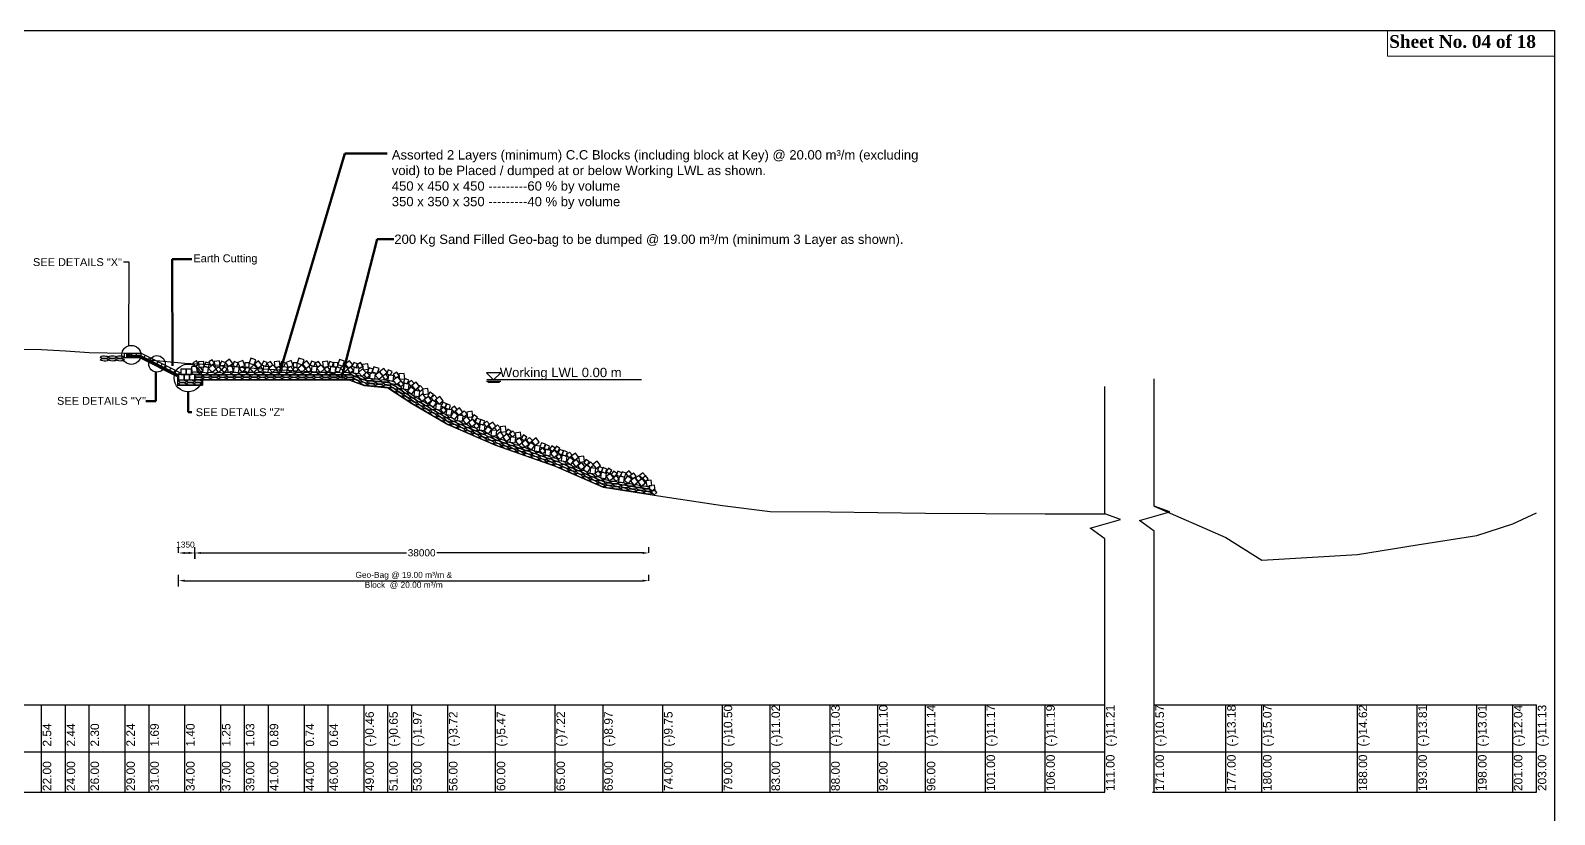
# Model space of a CAD drawing. Header units: inches. Extents: x 89000 to 1304432, y -10828 to 220529.
# Drawn here: x 595297 to 608054, y 72761 to 79321 of the extents above; entities that cross this region are included whole.
import ezdxf

# ---------------------------------------------------------------- set-up
doc = ezdxf.new("R2010")
doc.units = ezdxf.units.IN
doc.header["$LTSCALE"] = 7
doc.header["$MEASUREMENT"] = 0
doc.layers.add('LINE', color=7, linetype='Continuous')
doc.styles.get("Standard").update_dxf_attribs({"font": 'arial.ttf'})
doc.dimstyles.get("Standard").update_dxf_attribs({"dimtxt": 0.18, "dimasz": 0.18, "dimexe": 0.18, "dimexo": 0.0625, "dimgap": 0.09, "dimtad": 0, "dimtih": 1, "dimtoh": 1, "dimdec": 4, "dimzin": 0, "dimdsep": 46, "dimtxsty": 'Standard', "dimcen": 0.09, "dimadec": 0, "dimazin": 0, "dimtfac": 1, "dimtdec": 4, "dimtofl": 0, "dimtmove": 0, "dimatfit": 3, "dimfxl": 1, "dimtolj": 1, "dimtzin": 0, "dimarcsym": 0})

msp = doc.modelspace()

# ---------------------------------------------------------------- linework, layer by layer
at = {"color": 0, "linetype": 'Continuous', "lineweight": -3, "ltscale": 0.5}
for p, q in [((596078.45299, 76620.79284), (596221.49577, 76620.79284)), ((596081.49577, 76620.79284), (596081.49577, 76580.79284)), ((596212.05305, 76580.79284), (596081.49577, 76580.79284)), ((596101.49577, 76620.79284), (596101.49577, 76580.79284)), ((596221.49577, 76600.79284), (596101.49577, 76600.79284)), ((596214.41373, 76590.79284), (596101.49577, 76590.79284)), ((596141.49577, 76620.79284), (596141.49577, 76600.79284)), ((596181.49577, 76620.79284), (596181.49577, 76600.79284)), ((596527.51884, 76423.05995), (596212.05305, 76580.79284)), ((596537.51884, 76429.24029), (596214.41373, 76590.79284)), ((596537.51884, 76440.42063), (596216.77441, 76600.79284)), ((596555.83892, 76453.62126), (596221.49577, 76620.79284)), ((596221.49577, 76620.79284), (596221.49577, 76600.79284)), ((596248.69293, 76584.83358), (596257.6372, 76602.72212)), ((596284.47002, 76566.94504), (596293.41429, 76584.83358)), ((596320.2471, 76549.05649), (596329.19138, 76566.94504)), ((596356.02419, 76531.16795), (596364.96846, 76549.05649)), ((596391.80128, 76513.27941), (596400.74555, 76531.16795)), ((596427.57837, 76495.39086), (596436.52264, 76513.27941)), ((596463.35545, 76477.50232), (596472.29973, 76495.39086)), ((596499.13254, 76459.61377), (596508.07681, 76477.50232)), ((596534.90963, 76441.72523), (596543.8539, 76459.61377)), ((599173.97825, 76396.99284), (599113.97825, 76456.99284)), ((599233.97825, 76456.99284), (599113.97825, 76456.99284)), ((599173.97825, 76396.99284), (599233.97825, 76456.99284)), ((596527.51884, 76352.66637), (596736.75915, 76352.66637)), ((596537.07175, 76396.99284), (597979.89157, 76396.99284)), ((596736.75915, 76396.9366), (596736.75915, 76352.66637)), ((599113.97825, 76386.99284), (599233.97825, 76386.99284)), ((600411.36703, 76396.99284), (599116.90018, 76396.99284)), ((599125.97825, 76376.99284), (599221.97825, 76376.99284))]:
    msp.add_line(p, q, dxfattribs=at)
at = {"color": 0, "lineweight": -3, "ltscale": 0.5}
for p, q in [((596527.51884, 76423.05995), (596527.51884, 76352.66637)), ((596537.51884, 74949.08462), (596537.51884, 74999.08462)), ((596587.51884, 74949.08462), (596622.51884, 74949.08462)), ((596672.51884, 74899.08462), (596672.51884, 74999.08462)), ((596672.51884, 74949.08462), (596672.51884, 74899.08462)), ((596722.51884, 74949.08462), (598446.04095, 74949.08462)), ((600422.51884, 74949.08462), (598698.99673, 74949.08462)), ((600472.51884, 74949.08462), (600472.51884, 74999.08462)), ((596537.51884, 74667.35262), (596537.51884, 74767.35262)), ((600472.51884, 74717.35262), (600472.51884, 74767.35262)), ((596587.51884, 74717.35262), (600422.51884, 74717.35262))]:
    msp.add_line(p, q, dxfattribs=at)
at = {"color": 0, "lineweight": -2}
for p, q in [((592689.81151, 73679.79744), (604289.81151, 73679.79744)), ((595389.81151, 72946.99284), (595389.81151, 73679.79744)), ((595589.81151, 72946.99284), (595589.81151, 73679.79744)), ((595789.81151, 72946.99284), (595789.81151, 73679.79744)), ((596089.81151, 72946.99284), (596089.81151, 73679.79744)), ((596289.81151, 72946.99284), (596289.81151, 73679.79744)), ((596589.81151, 72946.99284), (596589.81151, 73679.79744)), ((596889.81151, 72946.99284), (596889.81151, 73679.79744)), ((597089.81151, 72946.99284), (597089.81151, 73679.79744)), ((597289.81151, 72946.99284), (597289.81151, 73679.79744)), ((597589.81151, 72946.99284), (597589.81151, 73679.79744)), ((597789.81151, 72946.99284), (597789.81151, 73679.79744)), ((598089.81151, 72946.99284), (598089.81151, 73679.79744)), ((598289.81151, 72946.99284), (598289.81151, 73679.79744)), ((598489.81151, 72946.99284), (598489.81151, 73679.79744)), ((598789.81151, 72946.99284), (598789.81151, 73679.79744)), ((599189.81151, 72946.99284), (599189.81151, 73679.79744)), ((599689.81151, 72946.99284), (599689.81151, 73679.79744)), ((600089.81151, 72946.99284), (600089.81151, 73679.79744)), ((600589.81151, 72946.99284), (600589.81151, 73679.79744)), ((601089.81151, 72946.99284), (601089.81151, 73679.79744)), ((601489.81151, 72946.99284), (601489.81151, 73679.79744)), ((601989.81151, 72946.99284), (601989.81151, 73679.79744)), ((602389.81151, 72946.99284), (602389.81151, 73679.79744)), ((602789.81151, 72946.99284), (602789.81151, 73679.79744)), ((603289.81151, 72946.99284), (603289.81151, 73679.79744)), ((603789.81151, 72946.99284), (603789.81151, 73679.79744)), ((604289.81151, 72946.99284), (604289.81151, 73679.79744)), ((604703.94711, 72946.99284), (604703.94711, 73679.79744)), ((604703.94711, 73679.79744), (607903.94711, 73679.79744)), ((605303.94711, 72946.99284), (605303.94711, 73679.79744)), ((605603.94711, 72946.99284), (605603.94711, 73679.79744)), ((606403.94711, 72946.99284), (606403.94711, 73679.79744)), ((606903.94711, 72946.99284), (606903.94711, 73679.79744)), ((607403.94711, 72946.99284), (607403.94711, 73679.79744)), ((607703.94711, 72946.99284), (607703.94711, 73679.79744)), ((607903.94711, 72946.99284), (607903.94711, 73679.79744)), ((591734.98823, 73284.46448), (604289.81151, 73284.46448)), ((604703.94711, 73284.46448), (607903.94711, 73284.46448)), ((591734.98823, 72946.99284), (604289.81151, 72946.99284)), ((604690.11377, 72946.99284), (607903.94711, 72946.99284))]:
    msp.add_line(p, q, dxfattribs=at)
at = {"color": 0, "linetype": 'Continuous', "lineweight": -3, "ltscale": 0.5}
for points in [[(595189.81151, 76654.79284), (595389.81151, 76650.79284), (595589.81151, 76640.79284), (595789.81151, 76626.79284), (596089.81151, 76620.79284), (596289.81151, 76565.79284), (596589.81151, 76536.79284), (596889.81151, 76521.79284), (597089.81151, 76499.79284), (597289.81151, 76485.79284), (597589.81151, 76470.79284), (597789.81151, 76460.79284), (598089.81151, 76350.79284), (598289.81151, 76331.99284), (598489.81151, 76199.99284), (598789.81151, 76024.99284), (599189.81151, 75849.99284), (599689.81151, 75674.99284), (600089.81151, 75499.99284), (600589.81151, 75421.99284), (601089.81151, 75346.99284), (601489.81151, 75294.99284), (601989.81151, 75293.99284), (602389.81151, 75286.99284), (602789.81151, 75282.99284), (603289.81151, 75279.99284), (603789.81151, 75277.99284), (604289.81151, 75275.99284)], [(596675.17553, 76509.3397), (596704.82787, 76527.93375), (596686.23382, 76557.58609), (596656.58148, 76538.99204), (596675.17553, 76509.3397)], [(596706.99086, 76504.41709), (596751.92143, 76506.91579), (596749.42274, 76551.84636), (596704.49217, 76549.34767), (596706.99086, 76504.41709)], [(596751.89967, 76513.81127), (596784.55942, 76501.22792), (596797.14277, 76533.88767), (596764.48302, 76546.47102), (596751.89967, 76513.81127)], [(596807.4822, 76517.47742), (596837.13454, 76536.07148), (596818.54049, 76565.72382), (596788.88815, 76547.12976), (596807.4822, 76517.47742)], [(596879.75459, 76555.44545), (596835.08328, 76550.01643), (596840.51231, 76505.34512), (596885.18362, 76510.77414), (596879.75459, 76555.44545)], [(596883.61849, 76521.05315), (596916.27824, 76508.4698), (596928.86159, 76541.12955), (596896.20184, 76553.7129), (596883.61849, 76521.05315)], [(596953.64851, 76508.20145), (596989.66033, 76535.18569), (596962.67609, 76571.19751), (596926.66427, 76544.21327), (596953.64851, 76508.20145)], [(596990.36519, 76518.44763), (597023.02494, 76505.86428), (597035.60829, 76538.52403), (597002.94854, 76551.10738), (596990.36519, 76518.44763)], [(597033.46684, 76543.83713), (597050.17791, 76502.05507), (597091.95996, 76518.76615), (597075.24889, 76560.5482), (597033.46684, 76543.83713)], [(597169.96075, 76522.33296), (597184.18494, 76565.02572), (597141.49218, 76579.24992), (597127.26798, 76536.55715), (597169.96075, 76522.33296)], [(597171.74894, 76528.2687), (597199.81367, 76493.09242), (597234.98995, 76521.15715), (597206.92522, 76556.33343), (597171.74894, 76528.2687)], [(597234.41753, 76522.03917), (597267.07728, 76509.45582), (597279.66063, 76542.11557), (597247.00088, 76554.69892), (597234.41753, 76522.03917)], [(597295.14026, 76503.83931), (597324.7926, 76522.43336), (597306.19855, 76552.0857), (597276.54621, 76533.49165), (597295.14026, 76503.83931)], [(597382.01206, 76553.99853), (597337.34075, 76548.56951), (597342.76977, 76503.8982), (597387.44108, 76509.32722), (597382.01206, 76553.99853)], [(597386.21131, 76519.05248), (597418.87106, 76506.46913), (597431.45441, 76539.12888), (597398.79466, 76551.71223), (597386.21131, 76519.05248)], [(597436.70131, 76543.79541), (597453.41239, 76502.01336), (597495.19444, 76518.72444), (597478.48336, 76560.50649), (597436.70131, 76543.79541)], [(597573.19522, 76522.29124), (597587.41942, 76564.98401), (597544.72665, 76579.2082), (597530.50246, 76536.51544), (597573.19522, 76522.29124)], [(597574.98341, 76528.22699), (597603.04814, 76493.05071), (597638.22442, 76521.11544), (597610.15969, 76556.29172), (597574.98341, 76528.22699)], [(597637.652, 76521.99746), (597670.31175, 76509.41411), (597682.8951, 76542.07386), (597650.23535, 76554.65721), (597637.652, 76521.99746)], [(597698.37474, 76503.7976), (597728.02708, 76522.39165), (597709.43302, 76552.04399), (597679.78069, 76533.44994), (597698.37474, 76503.7976)], [(597785.24653, 76553.95682), (597740.57522, 76548.52779), (597746.00425, 76503.85649), (597790.67556, 76509.28551), (597785.24653, 76553.95682)], [(597789.44578, 76519.01077), (597822.10553, 76506.42742), (597834.68888, 76539.08717), (597802.02913, 76551.67052), (597789.44578, 76519.01077)], [(597868.9233, 76506.37765), (597869.1612, 76541.37684), (597834.16201, 76541.61473), (597833.92411, 76506.61554), (597868.9233, 76506.37765)], [(597911.89829, 76512.00875), (597926.12248, 76554.70152), (597883.42972, 76568.92571), (597869.20552, 76526.23294), (597911.89829, 76512.00875)], [(597931.56463, 76529.80169), (597959.62937, 76494.62541), (597994.80565, 76522.69014), (597966.74091, 76557.86642), (597931.56463, 76529.80169)], [(597989.93433, 76511.08925), (598022.59408, 76498.5059), (598035.17743, 76531.16565), (598002.51768, 76543.749), (597989.93433, 76511.08925)], [(598049.87871, 76493.82274), (598079.53105, 76512.4168), (598060.937, 76542.06914), (598031.28466, 76523.47508), (598049.87871, 76493.82274)], [(596647.12417, 76462.71017), (596692.05475, 76465.20886), (596689.55606, 76510.13943), (596644.62548, 76507.64074), (596647.12417, 76462.71017)], [(596709.65637, 76456.91164), (596739.30871, 76475.50569), (596720.71466, 76505.15803), (596691.06232, 76486.56398), (596709.65637, 76456.91164)], [(596788.5313, 76500.6335), (596743.91265, 76506.47949), (596738.06666, 76461.86083), (596782.68531, 76456.01484), (596788.5313, 76500.6335)], [(596851.28184, 76491.02158), (596820.9331, 76524.24738), (596787.7073, 76493.89864), (596818.05604, 76460.67284), (596851.28184, 76491.02158)], [(596896.72907, 76482.05295), (596874.79185, 76509.32488), (596847.51992, 76487.38765), (596869.45714, 76460.11572), (596896.72907, 76482.05295)], [(596923.48075, 76459.6032), (596944.84505, 76487.32624), (596917.12201, 76508.69053), (596895.75772, 76480.9675), (596923.48075, 76459.6032)], [(596940.01347, 76504.4039), (596952.05198, 76461.04407), (596995.41181, 76473.08258), (596983.3733, 76516.44241), (596940.01347, 76504.4039)], [(597045.6671, 76503.05676), (597001.04844, 76508.90275), (596995.20245, 76464.28409), (597039.82111, 76458.4381), (597045.6671, 76503.05676)], [(597093.1721, 76483.19705), (597071.23487, 76510.46898), (597043.96294, 76488.53176), (597065.90017, 76461.25983), (597093.1721, 76483.19705)], [(597089.01933, 76471.96896), (597121.67908, 76459.38561), (597134.26243, 76492.04536), (597101.60268, 76504.62871), (597089.01933, 76471.96896)], [(597127.17736, 76504.44837), (597127.41525, 76539.44757), (597092.41606, 76539.68546), (597092.17816, 76504.68627), (597127.17736, 76504.44837)], [(597166.90643, 76523.16577), (597132.9009, 76493.69334), (597162.37333, 76459.68781), (597196.37886, 76489.16024), (597166.90643, 76523.16577)], [(597214.69398, 76460.94515), (597244.34632, 76479.5392), (597225.75226, 76509.19154), (597196.09993, 76490.59749), (597214.69398, 76460.94515)], [(597293.43491, 76505.54706), (597248.81626, 76511.39305), (597242.97027, 76466.77439), (597287.58892, 76460.9284), (597293.43491, 76505.54706)], [(597355.44027, 76489.95212), (597325.09154, 76523.17792), (597291.86573, 76492.82918), (597322.21447, 76459.60338), (597355.44027, 76489.95212)], [(597400.8875, 76480.98349), (597378.95028, 76508.25542), (597351.67835, 76486.31819), (597373.61557, 76459.04626), (597400.8875, 76480.98349)], [(597449.02132, 76502.30591), (597404.40266, 76508.1519), (597398.55667, 76463.53324), (597443.17533, 76457.68725), (597449.02132, 76502.30591)], [(597496.40657, 76483.15534), (597474.46935, 76510.42727), (597447.19742, 76488.49004), (597469.13464, 76461.21811), (597496.40657, 76483.15534)], [(597492.25381, 76471.92724), (597524.91356, 76459.34389), (597537.49691, 76492.00364), (597504.83716, 76504.58699), (597492.25381, 76471.92724)], [(597530.41183, 76504.40666), (597530.64973, 76539.40585), (597495.65053, 76539.64375), (597495.41264, 76504.64456), (597530.41183, 76504.40666)], [(597570.1409, 76523.12405), (597536.13538, 76493.65162), (597565.60781, 76459.64609), (597599.61333, 76489.11852), (597570.1409, 76523.12405)], [(597617.92845, 76460.90343), (597647.58079, 76479.49749), (597628.98674, 76509.14983), (597599.3344, 76490.55577), (597617.92845, 76460.90343)], [(597696.66939, 76505.50535), (597652.05073, 76511.35134), (597646.20474, 76466.73268), (597690.8234, 76460.88669), (597696.66939, 76505.50535)], [(597758.67475, 76489.9104), (597728.32601, 76523.13621), (597695.1002, 76492.78747), (597725.44894, 76459.56166), (597758.67475, 76489.9104)], [(597804.12198, 76480.94177), (597782.18475, 76508.2137), (597754.91282, 76486.27648), (597776.85005, 76459.00455), (597804.12198, 76480.94177)], [(597852.25579, 76502.26419), (597807.63714, 76508.11018), (597801.79115, 76463.49153), (597846.4098, 76457.64554), (597852.25579, 76502.26419)], [(597848.83503, 76473.50195), (597881.49478, 76460.9186), (597894.07813, 76493.57835), (597861.41838, 76506.1617), (597848.83503, 76473.50195)], [(597926.72213, 76524.69875), (597892.7166, 76495.22632), (597922.18903, 76461.2208), (597956.19456, 76490.69323), (597926.72213, 76524.69875)], [(597970.2467, 76456.35661), (597999.89904, 76474.95066), (597981.30499, 76504.603), (597951.65265, 76486.00895), (597970.2467, 76456.35661)], [(598048.17336, 76495.53049), (598003.5547, 76501.37648), (597997.70871, 76456.75783), (598042.32737, 76450.91184), (598048.17336, 76495.53049)], [(598106.76594, 76455.64237), (598076.4172, 76488.86818), (598043.1914, 76458.51944), (598073.54014, 76425.29363), (598106.76594, 76455.64237)], [(598122.23722, 76531.78063), (598077.56592, 76526.3516), (598082.99494, 76481.68029), (598127.66625, 76487.10932), (598122.23722, 76531.78063)], [(598138.09506, 76434.36291), (598116.15783, 76461.63484), (598088.8859, 76439.69761), (598110.82313, 76412.42568), (598138.09506, 76434.36291)], [(598119.44327, 76466.14352), (598152.10303, 76453.56017), (598164.68638, 76486.21992), (598132.02662, 76498.80327), (598119.44327, 76466.14352)], [(598185.18708, 76449.61594), (598140.56842, 76455.46193), (598134.72243, 76410.84328), (598179.34109, 76404.99729), (598185.18708, 76449.61594)], [(598200.31979, 76450.89778), (598214.54398, 76493.59055), (598171.85122, 76507.81474), (598157.62702, 76465.12197), (598200.31979, 76450.89778)], [(598217.62238, 76465.84034), (598183.61685, 76436.36791), (598213.08928, 76402.36238), (598247.09481, 76431.83481), (598217.62238, 76465.84034)], [(598219.50715, 76465.36924), (598247.57188, 76430.19296), (598282.74816, 76458.2577), (598254.68343, 76493.43398), (598219.50715, 76465.36924)], [(598262.45219, 76398.04569), (598292.10453, 76416.63974), (598273.51047, 76446.29208), (598243.85814, 76427.69803), (598262.45219, 76398.04569)], [(598278.87073, 76448.52872), (598311.53048, 76435.94537), (598324.11383, 76468.60512), (598291.45408, 76481.18847), (598278.87073, 76448.52872)], [(598339.60049, 76432.53196), (598294.98184, 76438.37795), (598289.13585, 76393.7593), (598333.7545, 76387.91331), (598339.60049, 76432.53196)], [(598352.5261, 76413.08014), (598382.17843, 76431.67419), (598363.58438, 76461.32653), (598333.93204, 76442.73247), (598352.5261, 76413.08014)], [(598398.01346, 76388.94694), (598367.66472, 76422.17275), (598334.43892, 76391.82401), (598364.78765, 76358.59821), (598398.01346, 76388.94694)], [(598425.20792, 76452.2008), (598380.53662, 76446.77177), (598385.96564, 76402.10046), (598430.63695, 76407.52949), (598425.20792, 76452.2008)], [(598423.11575, 76361.66067), (598401.17853, 76388.9326), (598373.9066, 76366.99537), (598395.84382, 76339.72344), (598423.11575, 76361.66067)], [(598467.62125, 76360.82254), (598423.00259, 76366.66853), (598417.1566, 76322.04987), (598461.77526, 76316.20388), (598467.62125, 76360.82254)], [(598418.51024, 76375.55642), (598451.16999, 76362.97307), (598463.75334, 76395.63282), (598431.09359, 76408.21617), (598418.51024, 76375.55642)], [(598515.4741, 76313.87137), (598479.00614, 76340.23589), (598452.64162, 76303.76793), (598489.10958, 76277.40341), (598515.4741, 76313.87137)], [(598459.09253, 76370.0101), (598481.8364, 76343.40716), (598508.43934, 76366.15103), (598485.69547, 76392.75397), (598459.09253, 76370.0101)], [(598516.17055, 76313.94776), (598552.18237, 76340.932), (598525.19814, 76376.94381), (598489.18632, 76349.95958), (598516.17055, 76313.94776)], [(598511.16096, 76307.54161), (598505.9878, 76262.83995), (598550.68946, 76257.66679), (598555.86262, 76302.36845), (598511.16096, 76307.54161)], [(598533.79042, 76327.11771), (598556.53429, 76300.51477), (598583.13723, 76323.25863), (598560.39336, 76349.86157), (598533.79042, 76327.11771)], [(598584.32781, 76274.30736), (598628.83998, 76280.91543), (598622.23191, 76325.4276), (598577.71974, 76318.81953), (598584.32781, 76274.30736)], [(598651.18291, 76244.90111), (598670.32366, 76274.20352), (598641.02124, 76293.34427), (598621.88049, 76264.04186), (598651.18291, 76244.90111)], [(604289.81151, 73263.4713), (604289.81151, 75066.2967), (604166.11887, 75156.90988), (604419.9935, 75229.39312), (604289.81151, 75275.99284), (604289.81151, 76342.59828)], [(604703.94711, 73327.4713), (604703.94711, 75130.2967), (604580.25447, 75220.90988), (604834.1291, 75293.39312), (604703.94711, 75339.99284), (604703.94711, 76406.59828)], [(598571.32443, 76217.36889), (598607.33625, 76244.35313), (598580.35201, 76280.36495), (598544.34019, 76253.38071), (598571.32443, 76217.36889)], [(598618.7843, 76196.54343), (598654.79612, 76223.52766), (598627.81189, 76259.53948), (598591.80007, 76232.55525), (598618.7843, 76196.54343)], [(598696.25544, 76204.8154), (598659.78748, 76231.17992), (598633.42296, 76194.71197), (598669.89092, 76168.34744), (598696.25544, 76204.8154)], [(598652.41968, 76247.29324), (598675.16355, 76220.6903), (598701.76649, 76243.43417), (598679.02262, 76270.03711), (598652.41968, 76247.29324)], [(598692.26562, 76197.81301), (598687.09245, 76153.11135), (598731.79411, 76147.93818), (598736.96728, 76192.63984), (598692.26562, 76197.81301)], [(598715.02164, 76195.21937), (598751.03346, 76222.2036), (598724.04923, 76258.21542), (598688.03741, 76231.23118), (598715.02164, 76195.21937)], [(598779.08627, 76140.78518), (598757.14905, 76168.05711), (598729.87712, 76146.11988), (598751.81434, 76118.84795), (598779.08627, 76140.78518)], [(598734.98835, 76177.60276), (598767.6481, 76165.01941), (598780.23145, 76197.67916), (598747.5717, 76210.26251), (598734.98835, 76177.60276)], [(598768.36171, 76163.02894), (598801.02146, 76150.44559), (598813.60481, 76183.10534), (598780.94506, 76195.68869), (598768.36171, 76163.02894)], [(598819.2901, 76154.41143), (598842.03397, 76127.80849), (598868.63691, 76150.55236), (598845.89304, 76177.1553), (598819.2901, 76154.41143)], [(598880.03237, 76100.98229), (598916.04418, 76127.96652), (598889.05995, 76163.97834), (598853.04813, 76136.99411), (598880.03237, 76100.98229)], [(598825.60351, 76146.8455), (598780.98485, 76152.69149), (598775.13886, 76108.07283), (598819.75752, 76102.22684), (598825.60351, 76146.8455)], [(598875.15676, 76102.37631), (598838.6888, 76128.74083), (598812.32428, 76092.27288), (598848.79224, 76065.90835), (598875.15676, 76102.37631)], [(598874.49589, 76101.38594), (598869.32273, 76056.68429), (598914.02439, 76051.51112), (598919.19755, 76096.21278), (598874.49589, 76101.38594)], [(598901.90324, 76114.59023), (598924.64711, 76087.98729), (598951.25005, 76110.73116), (598928.50618, 76137.3341), (598901.90324, 76114.59023)], [(598942.70632, 76026.75168), (598978.71814, 76053.73591), (598951.73391, 76089.74773), (598915.72209, 76062.7635), (598942.70632, 76026.75168)], [(598955.7097, 76083.69015), (599000.22187, 76090.29822), (598993.61381, 76134.81039), (598949.10163, 76128.20232), (598955.7097, 76083.69015)], [(598990.04645, 76005.39957), (599026.05827, 76032.38381), (598999.07404, 76068.39563), (598963.06222, 76041.41139), (598990.04645, 76005.39957)], [(599018.97241, 76055.57181), (599038.11316, 76084.87423), (599008.81074, 76104.01498), (598989.66999, 76074.71256), (599018.97241, 76055.57181)], [(599055.55706, 76011.50836), (599033.61984, 76038.78029), (599006.34791, 76016.84307), (599028.28513, 75989.57114), (599055.55706, 76011.50836)], [(599020.84727, 76043.37241), (599053.50702, 76030.78906), (599066.09037, 76063.44881), (599033.43062, 76076.03216), (599020.84727, 76043.37241)], [(599054.4242, 76032.37035), (599087.08395, 76019.787), (599099.6673, 76052.44675), (599067.00755, 76065.0301), (599054.4242, 76032.37035)], [(599091.24645, 76030.18722), (599113.99032, 76003.58428), (599140.59326, 76026.32815), (599117.84939, 76052.93109), (599091.24645, 76030.18722)], [(599157.6647, 75981.80547), (599193.67652, 76008.7897), (599166.69229, 76044.80152), (599130.68047, 76017.81728), (599157.6647, 75981.80547)], [(599102.0743, 76017.56868), (599057.45564, 76023.41467), (599051.60965, 75978.79602), (599096.22831, 75972.95003), (599102.0743, 76017.56868)], [(599158.20164, 75981.84378), (599121.73368, 76008.20831), (599095.36916, 75971.74035), (599131.83712, 75945.37583), (599158.20164, 75981.84378)], [(599156.85822, 75977.87608), (599151.68505, 75933.17442), (599196.38671, 75928.00126), (599201.55987, 75972.70292), (599156.85822, 75977.87608)], [(599181.09228, 75997.19146), (599203.83615, 75970.58852), (599230.43909, 75993.33239), (599207.69522, 76019.93533), (599181.09228, 75997.19146)], [(599223.77538, 75899.39371), (599259.7872, 75926.37794), (599232.80297, 75962.38976), (599196.79115, 75935.40552), (599223.77538, 75899.39371)], [(599235.5813, 75959.30429), (599280.09347, 75965.91236), (599273.4854, 76010.42453), (599228.97323, 76003.81647), (599235.5813, 75959.30429)], [(599277.5938, 75883.25585), (599313.60562, 75910.24008), (599286.62139, 75946.2519), (599250.60957, 75919.26767), (599277.5938, 75883.25585)], [(599301.98137, 75936.82777), (599321.12211, 75966.13019), (599291.8197, 75985.27094), (599272.67895, 75955.96852), (599301.98137, 75936.82777)], [(599307.10155, 75945.70599), (599329.84542, 75919.10305), (599356.44836, 75941.84692), (599333.70449, 75968.44986), (599307.10155, 75945.70599)], [(599314.28898, 75920.10745), (599309.11582, 75875.40579), (599353.81748, 75870.23262), (599358.99064, 75914.93428), (599314.28898, 75920.10745)], [(599361.12356, 75908.42889), (599405.63573, 75915.03696), (599399.02767, 75959.54913), (599354.51549, 75952.94106), (599361.12356, 75908.42889)], [(599383.01432, 75850.54143), (599419.02614, 75877.52566), (599392.04191, 75913.53748), (599356.03009, 75886.55325), (599383.01432, 75850.54143)], [(599432.86433, 75887.99635), (599452.00507, 75917.29877), (599422.70266, 75936.43952), (599403.56191, 75907.1371), (599432.86433, 75887.99635)], [(599448.6503, 75892.86525), (599471.39417, 75866.26231), (599497.99711, 75889.00618), (599475.25324, 75915.60912), (599448.6503, 75892.86525)], [(599520.2572, 75848.98817), (599556.26902, 75875.97241), (599529.28479, 75911.98423), (599493.27297, 75884.99999), (599520.2572, 75848.98817)], [(599435.09642, 75833.16779), (599471.10824, 75860.15203), (599444.124, 75896.16385), (599408.11218, 75869.17961), (599435.09642, 75833.16779)], [(599517.92022, 75848.041), (599481.45227, 75874.40553), (599455.08774, 75837.93757), (599491.5557, 75811.57304), (599517.92022, 75848.041)], [(599518.2772, 75849.17805), (599513.10403, 75804.47639), (599557.80569, 75799.30322), (599562.97886, 75844.00488), (599518.2772, 75849.17805)], [(599608.03164, 75801.76008), (599586.09442, 75829.03201), (599558.82249, 75807.09478), (599580.75971, 75779.82285), (599608.03164, 75801.76008)], [(599561.99383, 75838.33259), (599594.65358, 75825.74924), (599607.23693, 75858.40899), (599574.57718, 75870.99234), (599561.99383, 75838.33259)], [(599596.74427, 75824.04034), (599629.40402, 75811.45699), (599641.98737, 75844.11674), (599609.32762, 75856.70009), (599596.74427, 75824.04034)], [(599653.98607, 75807.8569), (599609.36741, 75813.70289), (599603.52142, 75769.08423), (599648.14008, 75763.23824), (599653.98607, 75807.8569)], [(599670.26183, 75797.19025), (599689.40258, 75826.49267), (599660.10016, 75845.63342), (599640.95941, 75816.331), (599670.26183, 75797.19025)], [(599677.69092, 75746.8303), (599713.70274, 75773.81453), (599686.7185, 75809.82635), (599650.70668, 75782.84212), (599677.69092, 75746.8303)], [(599710.22124, 75794.04084), (599729.36199, 75823.34326), (599700.05958, 75842.48401), (599680.91883, 75813.18159), (599710.22124, 75794.04084)], [(599743.20153, 75752.93908), (599721.2643, 75780.21102), (599693.99237, 75758.27379), (599715.9296, 75731.00186), (599743.20153, 75752.93908)], [(599712.93433, 75783.53607), (599745.59408, 75770.95272), (599758.17743, 75803.61247), (599725.51768, 75816.19582), (599712.93433, 75783.53607)], [(599746.35559, 75772.96679), (599779.01534, 75760.38344), (599791.59869, 75793.04319), (599758.93894, 75805.62654), (599746.35559, 75772.96679)], [(599783.17784, 75770.78366), (599805.92171, 75744.18072), (599832.52465, 75766.92459), (599809.78078, 75793.52753), (599783.17784, 75770.78366)], [(599849.59609, 75722.40191), (599885.60791, 75749.38614), (599858.62367, 75785.39796), (599822.61186, 75758.41373), (599849.59609, 75722.40191)], [(599789.71876, 75758.99941), (599745.10011, 75764.8454), (599739.25412, 75720.22674), (599783.87277, 75714.38075), (599789.71876, 75758.99941)], [(599845.8461, 75723.27451), (599809.37815, 75749.63903), (599783.01362, 75713.17108), (599819.48158, 75686.80655), (599845.8461, 75723.27451)], [(599859.94081, 75668.98136), (599895.95263, 75695.9656), (599868.9684, 75731.97741), (599832.95658, 75704.99318), (599859.94081, 75668.98136)], [(599901.89235, 75644.30257), (599937.90417, 75671.2868), (599910.91993, 75707.29862), (599874.90812, 75680.31439), (599901.89235, 75644.30257)], [(599891.51688, 75707.99325), (599936.02905, 75714.60132), (599929.42098, 75759.11349), (599884.90881, 75752.50542), (599891.51688, 75707.99325)], [(599985.18317, 75660.33334), (599948.71521, 75686.69786), (599922.35069, 75650.2299), (599958.81864, 75623.86538), (599985.18317, 75660.33334)], [(599957.25834, 75683.20682), (599976.39909, 75712.50923), (599947.09667, 75731.64998), (599927.95592, 75702.34757), (599957.25834, 75683.20682)], [(599960.50686, 75687.03287), (599983.25072, 75660.42993), (600009.85366, 75683.1738), (599987.1098, 75709.77674), (599960.50686, 75687.03287)], [(599983.88764, 75661.30353), (599978.71448, 75616.60187), (600023.41614, 75611.4287), (600028.5893, 75656.13036), (599983.88764, 75661.30353)], [(600031.98203, 75654.75749), (600067.99385, 75681.74172), (600041.00962, 75717.75354), (600004.9978, 75690.76931), (600031.98203, 75654.75749)], [(600043.62636, 75639.98264), (600076.28611, 75627.39929), (600088.86946, 75660.05904), (600056.20971, 75672.64239), (600043.62636, 75639.98264)], [(600077.39488, 75630.38843), (600110.05463, 75617.80508), (600122.63798, 75650.46483), (600089.97823, 75663.04818), (600077.39488, 75630.38843)], [(600145.24842, 75611.18243), (600164.38917, 75640.48485), (600135.08675, 75659.62559), (600115.946, 75630.32318), (600145.24842, 75611.18243)], [(600073.30679, 75609.56295), (600051.36957, 75636.83488), (600024.09764, 75614.89765), (600046.03486, 75587.62572), (600073.30679, 75609.56295)], [(600119.51269, 75616.76519), (600074.89403, 75622.61118), (600069.04804, 75577.99252), (600113.6667, 75572.14653), (600119.51269, 75616.76519)], [(600142.11587, 75551.88526), (600178.12769, 75578.86949), (600151.14345, 75614.88131), (600115.13163, 75587.89708), (600142.11587, 75551.88526)], [(600188.11768, 75586.07583), (600207.25843, 75615.37825), (600177.95601, 75634.519), (600158.81526, 75605.21658), (600188.11768, 75586.07583)], [(600223.21748, 75569.69482), (600201.28025, 75596.96675), (600174.00832, 75575.02952), (600195.94555, 75547.75759), (600223.21748, 75569.69482)], [(600201.56006, 75600.62551), (600234.21981, 75588.04216), (600246.80316, 75620.70191), (600214.14341, 75633.28526), (600201.56006, 75600.62551)], [(600270.46517, 75583.28451), (600225.84651, 75589.1305), (600220.00052, 75544.51184), (600264.61918, 75538.66585), (600270.46517, 75583.28451)], [(600237.23255, 75595.67719), (600269.8923, 75583.09384), (600282.47565, 75615.75359), (600249.8159, 75628.33694), (600237.23255, 75595.67719)], [(600330.19688, 75568.03074), (600293.72892, 75594.39527), (600267.3644, 75557.92731), (600303.83235, 75531.56279), (600330.19688, 75568.03074)], [(600281.26354, 75612.83892), (600304.00741, 75586.23598), (600330.61035, 75608.97985), (600307.86648, 75635.58279), (600281.26354, 75612.83892)], [(600317.87055, 75595.84278), (600340.61442, 75569.23984), (600367.21736, 75591.98371), (600344.47349, 75618.58665), (600317.87055, 75595.84278)], [(600347.22675, 75517.45073), (600383.23857, 75544.43497), (600356.25434, 75580.44678), (600320.24252, 75553.46255), (600347.22675, 75517.45073)], [(600361.32657, 75573.87516), (600384.07044, 75547.27222), (600410.67338, 75570.01609), (600387.92951, 75596.61903), (600361.32657, 75573.87516)], [(600409.19817, 75508.80569), (600445.20998, 75535.78992), (600418.22575, 75571.80174), (600382.21393, 75544.81751), (600409.19817, 75508.80569)], [(600395.99319, 75598.24134), (600418.73706, 75571.6384), (600445.34, 75594.38227), (600422.59613, 75620.98521), (600395.99319, 75598.24134)], [(600419.57392, 75574.35006), (600442.31779, 75547.74712), (600468.92073, 75570.49099), (600446.17686, 75597.09393), (600419.57392, 75574.35006)], [(600455.08125, 75508.30596), (600499.59342, 75514.91403), (600492.98535, 75559.4262), (600448.47318, 75552.81813), (600455.08125, 75508.30596)], [(600481.8354, 75466.46163), (600526.34757, 75473.0697), (600519.7395, 75517.58187), (600475.22733, 75510.9738), (600481.8354, 75466.46163)], [(600491.91869, 75460.18412), (600514.66256, 75433.58118), (600541.2655, 75456.32505), (600518.52163, 75482.92799), (600491.91869, 75460.18412)], [(604703.94711, 75339.99284), (604703.94711, 75339.99284), (605303.94711, 75078.99284), (605603.94711, 74889.99284), (606403.94711, 74934.99284), (606903.94711, 75015.99284), (607403.94711, 75095.99284), (607703.94711, 75192.99284), (607903.94711, 75283.99284)]]:
    msp.add_lwpolyline(points, dxfattribs=at)
for points in [[(596537.51884, 76396.99284), (596582.51884, 76396.99284), (596582.51884, 76441.99284), (596537.51884, 76441.99284)], [(596555.83892, 76441.99284), (596600.83892, 76441.99284), (596600.83892, 76486.99284), (596555.83892, 76486.99284)], [(596582.51884, 76396.99284), (596627.51884, 76396.99284), (596627.51884, 76441.99284), (596582.51884, 76441.99284)], [(596600.83892, 76441.99284), (596645.83892, 76441.99284), (596645.83892, 76486.99284), (596600.83892, 76486.99284)], [(596627.51884, 76396.99284), (596672.51884, 76396.99284), (596672.51884, 76441.99284), (596627.51884, 76441.99284)]]:
    msp.add_lwpolyline(points, close=True, dxfattribs=at)
for centre, radius in [((596141.49577, 76606.57967), 79.73647), ((596356.02419, 76531.16795), 68.91404), ((596616.71509, 76413.78961), 116.13597)]:
    msp.add_circle(centre, radius, dxfattribs=at)
for centre, major_axis in [((595915.44252, 76587.29533), (-33.26735, 0.72971)), ((595915.44252, 76565.6835), (-33.26735, 0.72971)), ((595981.35736, 76587.59931), (-33.26735, 0.72971)), ((595981.71612, 76565.89698), (-33.26735, 0.72971)), ((596047.34402, 76566.1595), (-33.26735, 0.72971)), ((596047.48504, 76587.95405), (-33.26735, 0.72971)), ((596678.67132, 76453.57487), (33.26605, -0.78676)), ((596705.78667, 76430.07984), (33.26605, -0.78676)), ((596705.78667, 76408.29675), (33.26605, -0.78676)), ((596744.88021, 76450.15994), (33.26605, -0.78676)), ((596772.4746, 76429.64814), (33.26605, -0.78676)), ((596772.4746, 76407.86505), (33.26605, -0.78676)), ((596811.56217, 76450.59164), (33.26605, -0.78676)), ((596839.15656, 76430.07984), (33.26605, -0.78676)), ((596839.15656, 76408.29675), (33.26605, -0.78676)), ((596878.25011, 76450.15994), (33.26605, -0.78676)), ((596905.8445, 76429.64814), (33.26605, -0.78676)), ((596905.8445, 76407.86505), (33.26605, -0.78676)), ((596944.18552, 76451.16898), (33.26605, -0.78676)), ((596971.77991, 76430.65718), (33.26605, -0.78676)), ((596971.77991, 76408.87409), (33.26605, -0.78676)), ((597010.87345, 76450.73728), (33.26605, -0.78676)), ((597038.46784, 76430.22548), (33.26605, -0.78676)), ((597038.46784, 76408.44239), (33.26605, -0.78676)), ((597077.16124, 76450.87511), (33.26605, -0.78676)), ((597104.75563, 76430.36331), (33.26605, -0.78676)), ((597104.75563, 76408.58022), (33.26605, -0.78676)), ((597143.55652, 76451.14818), (33.26605, -0.78676)), ((597171.15091, 76430.63637), (33.26605, -0.78676)), ((597171.15091, 76408.85328), (33.26605, -0.78676)), ((597209.56375, 76451.06843), (33.26605, -0.78676)), ((597237.93374, 76429.65603), (33.26605, -0.78676)), ((597237.93374, 76407.87294), (33.26605, -0.78676)), ((597275.85154, 76451.20626), (33.26605, -0.78676)), ((597304.22152, 76429.79386), (33.26605, -0.78676)), ((597304.22152, 76408.01077), (33.26605, -0.78676)), ((597342.24682, 76451.47933), (33.26605, -0.78676)), ((597370.61681, 76430.06693), (33.26605, -0.78676)), ((597370.61681, 76408.28384), (33.26605, -0.78676)), ((597409.0433, 76451.06843), (33.26605, -0.78676)), ((597437.41328, 76429.65603), (33.26605, -0.78676)), ((597437.41328, 76407.87294), (33.26605, -0.78676)), ((597475.42158, 76450.03679), (33.26605, -0.78676)), ((597503.20278, 76429.53959), (33.26605, -0.78676)), ((597503.71769, 76407.88482), (33.26605, -0.78676)), ((597541.65357, 76449.78644), (33.26605, -0.78676)), ((597569.43477, 76429.28924), (33.26605, -0.78676)), ((597569.94968, 76407.63447), (33.26605, -0.78676)), ((597607.94136, 76449.92428), (33.26605, -0.78676)), ((597635.72255, 76429.42707), (33.26605, -0.78676)), ((597636.23746, 76407.77231), (33.26605, -0.78676)), ((597674.33664, 76450.19734), (33.26605, -0.78676)), ((597702.11784, 76429.70014), (33.26605, -0.78676)), ((597702.63275, 76408.04537), (33.26605, -0.78676)), ((597741.13312, 76449.78644), (33.26605, -0.78676)), ((597768.91431, 76429.28924), (33.26605, -0.78676)), ((597769.42922, 76407.63447), (33.26605, -0.78676)), ((597807.62241, 76450.27665), (33.26605, -0.78676)), ((597835.08029, 76429.77423), (33.26605, -0.78676)), ((597836.46935, 76407.60326), (33.26605, -0.78676)), ((597873.90212, 76450.27665), (33.26605, -0.78676)), ((597901.36, 76429.77423), (33.26605, -0.78676)), ((597902.74906, 76407.60326), (33.26605, -0.78676)), ((597939.2957, 76450.69379), (33.26605, -0.78676)), ((597966.86135, 76429.31016), (33.26605, -0.78676)), ((597969.12456, 76407.60326), (33.26605, -0.78676)), ((598002.32857, 76443.49484), (30.70163, -12.83194)), ((598026.61317, 76409.67523), (30.70163, -12.83194)), ((598063.83039, 76418.02845), (30.70163, -12.83194)), ((598127.76787, 76401.26434), (32.94633, -4.66781)), ((596571.27274, 76364.13991), (33.24721, -1.36831)), ((596571.32407, 76386.14867), (33.24721, -1.36831)), ((596637.36274, 76363.91648), (33.24721, -1.36831)), ((596637.41406, 76385.92524), (33.24721, -1.36831)), ((596703.02902, 76364.28296), (-33.26735, 0.72971)), ((596703.52946, 76386.29172), (-33.26735, 0.72971)), ((598025.84679, 76386.09641), (30.70163, -12.83194)), ((598087.61205, 76365.50013), (30.70163, -12.83194)), ((598089.65972, 76387.37911), (30.70163, -12.83194)), ((598150.29376, 76355.98864), (33.10272, -3.38508)), ((598152.04206, 76378.1544), (33.10272, -3.38508)), ((598193.84558, 76394.78785), (33.10272, -3.38508)), ((598216.52557, 76349.9714), (33.10272, -3.38508)), ((598218.27387, 76372.13716), (33.10272, -3.38508)), ((598260.19713, 76388.30654), (33.10272, -3.38508)), ((598282.6975, 76343.58395), (33.10272, -3.38508)), ((598284.4458, 76365.74971), (33.10272, -3.38508)), ((598324.29582, 76375.49328), (30.70497, -12.82394)), ((598335.07177, 76315.30783), (28.54022, -17.10862)), ((598338.97551, 76338.93358), (28.54022, -17.10862)), ((598375.10303, 76341.30606), (28.54022, -17.10862)), ((598390.50926, 76278.61042), (27.08259, -19.33345)), ((598394.413, 76302.23617), (27.08259, -19.33345)), ((598428.82815, 76303.38852), (27.08259, -19.33345)), ((598449.61615, 76265.92937), (27.08259, -19.33345)), ((598484.0313, 76267.08172), (27.08259, -19.33345)), ((598445.71241, 76242.30362), (27.08259, -19.33345)), ((598501.24442, 76205.80416), (28.02652, -17.93776)), ((598505.67504, 76229.27349), (28.02652, -17.93776)), ((598540.23389, 76232.17261), (28.02652, -17.93776)), ((598558.35154, 76172.81363), (28.02652, -17.93776)), ((598562.78216, 76196.28295), (28.02652, -17.93776)), ((598597.34101, 76199.18207), (28.02652, -17.93776)), ((598615.0635, 76139.67709), (28.02652, -17.93776)), ((598619.49412, 76163.14641), (28.02652, -17.93776)), ((598654.19667, 76165.75354), (28.02652, -17.93776)), ((598672.12272, 76106.37891), (28.02652, -17.93776)), ((598676.55334, 76129.84823), (28.02652, -17.93776)), ((598711.25589, 76132.45536), (28.02652, -17.93776)), ((598729.19392, 76073.08073), (28.02652, -17.93776)), ((598733.32517, 76096.55005), (28.02652, -17.93776)), ((598768.02772, 76099.15718), (28.02652, -17.93776)), ((598785.41492, 76040.12148), (28.02652, -17.93776)), ((598789.54617, 76063.5908), (28.02652, -17.93776)), ((598826.09277, 76067.38584), (29.55741, -15.28425)), ((598843.97656, 76013.56127), (30.18644, -14.00099)), ((598848.76642, 76035.29425), (30.18644, -14.00099)), ((598886.19918, 76039.77329), (30.18644, -14.00099)), ((598947.21004, 76012.98249), (30.18644, -14.00099)), ((598904.83174, 75986.48369), (30.18644, -14.00099)), ((598909.6216, 76008.21667), (30.18644, -14.00099)), ((598965.9863, 75959.53646), (30.18644, -14.00099)), ((598970.77616, 75981.26944), (30.18644, -14.00099)), ((599008.25682, 75988.52767), (30.18644, -14.00099)), ((599026.43435, 75933.42351), (30.18644, -14.00099)), ((599030.5656, 75956.89284), (30.18644, -14.00099)), ((599068.76475, 75961.00166), (30.18644, -14.00099)), ((599087.50508, 75906.36679), (30.18644, -14.00099)), ((599091.63633, 75929.83611), (30.18644, -14.00099)), ((599129.81153, 75934.11701), (30.18644, -14.00099)), ((599152.71904, 75903.09745), (30.18644, -14.00099)), ((599190.76251, 75907.30535), (30.18644, -14.00099)), ((599148.58778, 75879.62813), (30.18644, -14.00099)), ((599210.07771, 75854.56591), (30.96537, -12.18175)), ((599213.58629, 75876.72646), (30.96537, -12.18175)), ((599252.50391, 75884.62604), (30.96537, -12.18175)), ((599272.33394, 75832.65043), (30.96537, -12.18175)), ((599275.84251, 75854.81098), (30.96537, -12.18175)), ((599314.76013, 75862.71057), (30.96537, -12.18175)), ((599334.9973, 75810.8601), (30.96537, -12.18175)), ((599338.50587, 75833.02065), (30.96537, -12.18175)), ((599377.42349, 75840.92023), (30.96537, -12.18175)), ((599397.21759, 75788.58484), (30.96537, -12.18175)), ((599400.72617, 75810.74538), (30.96537, -12.18175)), ((599439.83538, 75819.5001), (30.96537, -12.18175)), ((599459.83306, 75767.53492), (30.96537, -12.18175)), ((599463.34163, 75789.69547), (30.96537, -12.18175)), ((599502.04371, 75796.96413), (30.96537, -12.18175)), ((599526.01696, 75767.28464), (30.96537, -12.18175)), ((599564.33585, 75775.42929), (30.96537, -12.18175)), ((599522.50839, 75745.12409), (30.96537, -12.18175)), ((599584.83646, 75723.39111), (30.96537, -12.18175)), ((599588.34503, 75745.55166), (30.96537, -12.18175)), ((599627.04711, 75752.82032), (30.96537, -12.18175)), ((599647.52377, 75701.23578), (30.96537, -12.18175)), ((599651.03234, 75723.39632), (30.96537, -12.18175)), ((599690.11761, 75731.08212), (30.96537, -12.18175)), ((599709.81592, 75678.64245), (30.96537, -12.18175)), ((599713.32449, 75700.80299), (30.96537, -12.18175)), ((599751.46376, 75705.80346), (30.96537, -12.18175)), ((599769.95823, 75651.88029), (30.16372, -14.04987)), ((599773.4668, 75674.04083), (30.16372, -14.04987)), ((599811.91742, 75678.41037), (30.16372, -14.04987)), ((599834.52556, 75647.43253), (30.16372, -14.04987)), ((599872.61693, 75652.79799), (30.16372, -14.04987)), ((599831.01699, 75625.27199), (30.16372, -14.04987)), ((599891.52491, 75598.66369), (30.16372, -14.04987)), ((599895.18915, 75621.55944), (30.16372, -14.04987)), ((599933.48409, 75626.28355), (30.16372, -14.04987)), ((599951.98493, 75572.0971), (30.16372, -14.04987)), ((599955.64918, 75594.99286), (30.16372, -14.04987)), ((599994.38718, 75599.67525), (30.16372, -14.04987)), ((600012.7084, 75545.79122), (30.16372, -14.04987)), ((600016.37264, 75568.68698), (30.16372, -14.04987)), ((600055.11065, 75573.36937), (30.16372, -14.04987)), ((600073.43187, 75518.92743), (30.16372, -14.04987)), ((600077.09611, 75542.12561), (30.16372, -14.04987)), ((600117.72513, 75550.84915), (32.096, -8.7804)), ((600140.37683, 75525.63343), (32.98387, -4.39469)), ((600182.815, 75539.26868), (32.98387, -4.39469)), ((600205.97398, 75515.54907), (32.98387, -4.39469)), ((600248.41215, 75529.18433), (32.98387, -4.39469)), ((600314.16399, 75519.30252), (32.71437, -6.0843)), ((600379.4498, 75508.71238), (32.71437, -6.0843)), ((600136.64073, 75503.54588), (32.98387, -4.39469)), ((600202.23788, 75493.46153), (32.98387, -4.39469)), ((600267.98973, 75483.57971), (32.71437, -6.0843)), ((600271.72582, 75505.66726), (32.71437, -6.0843)), ((600333.27554, 75472.98958), (32.71437, -6.0843)), ((600337.01163, 75495.07713), (32.71437, -6.0843)), ((600398.59727, 75462.57151), (32.71437, -6.0843)), ((600402.33336, 75484.65906), (32.71437, -6.0843)), ((600444.77153, 75498.29432), (32.71437, -6.0843)), ((600464.13455, 75452.63316), (32.71437, -6.0843)), ((600467.87064, 75474.72071), (32.71437, -6.0843))]:
    msp.add_ellipse(centre, major_axis=major_axis, ratio=0.3297157707, dxfattribs=at)
for points in [[(596587.51884, 74957.41795), (596587.51884, 74940.75128), (596537.51884, 74949.08462)], [(596622.51884, 74957.41795), (596622.51884, 74940.75128), (596672.51884, 74949.08462)], [(596722.51884, 74957.41795), (596722.51884, 74940.75128), (596672.51884, 74949.08462)], [(600422.51884, 74957.41795), (600422.51884, 74940.75128), (600472.51884, 74949.08462)], [(596587.51884, 74725.68596), (596587.51884, 74709.01929), (596537.51884, 74717.35262)], [(600422.51884, 74725.68596), (600422.51884, 74709.01929), (600472.51884, 74717.35262)]]:
    msp.add_solid(points, dxfattribs=at)
at = {"layer": 'LINE', "color": 0, "linetype": 'ByBlock', "lineweight": -3, "ltscale": 0.5}
msp.add_lwpolyline([(591604.76454, 79320.81076), (608054.06732, 79320.81076), (608054.06732, 67993.69593), (591604.76454, 67993.69593)], close=True, dxfattribs=at)
at = {"layer": 'LINE', "color": 7, "lineweight": 13, "ltscale": 0.5}
msp.add_lwpolyline([(608054.06732, 79320.81076), (606655.80942, 79320.81076), (606655.80942, 79105.64165), (608054.06732, 79105.64165)], close=True, dxfattribs=at)

# ---------------------------------------------------------------- texts
at = {"color": 0, "linetype": 'Continuous', "lineweight": -3, "ltscale": 0.5, "char_height": 78.1767752, "attachment_point": 1}
for s, insert, width in [('200 Kg Sand Filled Geo-bag to be dumped @ 19.00 m³/m ({\\C7;minimum} 3 Layer as shown).', (598342.79633, 77613.14687), 4433.4308903), ('Working LWL 0.00 m', (599225.75127, 76498.68665), 3004.4003391)]:
    msp.add_mtext(s, dxfattribs=dict(at, insert=insert, width=width))
at = {"color": 0, "linetype": 'Continuous', "lineweight": -3, "ltscale": 0.5}
for s, insert, char_height, attachment_point in [('Earth Cutting', (596660.73372, 77447.67528), 65.8288233, 1), ('SEE DETAILS "X"', (595318.05896, 77415.68842), 65.8288233, 1), ('SEE DETAILS "Y"', (596264.22395, 76254.82631), 65.8288233, 3), ('SEE DETAILS "Z"', (597420.2359, 76159.91694), 65.8288233, 3), ('\\A1;1350', (596594.0566, 75019.0576), 50, 5), ('\\A1;38000', (598571.49767, 74950.36605), 60, 5), ('\\A1;Geo-Bag @ 19.00 m³/m &\\PBlock  @ 20.00 m³/m', (598421.5715, 74719.29317), 50, 5)]:
    msp.add_mtext(s, dxfattribs=dict(at, insert=insert, char_height=char_height, attachment_point=attachment_point))
at = {"color": 0, "lineweight": -2, "char_height": 71.5, "width": 215, "attachment_point": 1, "rotation": 90}
for s, insert in [('(-)0.46', (598099.81151, 73329.06222)), ('(-)0.65', (598299.81151, 73329.06222)), ('(-)1.97', (598499.81151, 73329.06222)), ('(-)3.72', (598799.81151, 73329.06222)), ('(-)5.47', (599199.81151, 73329.06222)), ('(-)7.22', (599699.81151, 73329.06222)), ('(-)8.97', (600099.81151, 73329.06222)), ('(-)9.75', (600599.81151, 73329.06222)), ('(-)10.50', (601099.81151, 73329.06222)), ('(-)11.02', (601499.81151, 73329.06222)), ('(-)11.03', (601999.81151, 73329.06222)), ('(-)11.10', (602399.81151, 73329.06222)), ('(-)11.14', (602799.81151, 73329.06222)), ('(-)11.17', (603299.81151, 73329.06222)), ('(-)11.19', (603799.81151, 73329.06222)), ('(-)11.21', (604299.81151, 73329.06222)), ('(-)10.57', (604713.94711, 73329.06222)), ('(-)13.18', (605313.94711, 73329.06222)), ('(-)15.07', (605613.94711, 73329.06222)), ('(-)14.62', (606413.94711, 73329.06222)), ('(-)13.81', (606913.94711, 73329.06222)), ('(-)13.01', (607413.94711, 73329.06222)), ('(-)12.04', (607713.94711, 73329.06222)), ('(-)11.13', (607913.94711, 73329.06222)), ('2.54', (595399.81151, 73329.06222)), ('2.44', (595599.81151, 73329.06222)), ('2.30', (595799.81151, 73329.06222)), ('2.24', (596099.81151, 73329.06222)), ('1.69', (596299.81151, 73329.06222)), ('1.40', (596599.81151, 73329.06222)), ('1.25', (596899.81151, 73329.06222)), ('1.03', (597099.81151, 73329.06222)), ('0.89', (597299.81151, 73329.06222)), ('0.74', (597599.81151, 73329.06222)), ('0.64', (597799.81151, 73329.06222)), ('101.00', (603299.81151, 72956.99284)), ('106.00', (603799.81151, 72956.99284)), ('111.00', (604299.81151, 72956.99284)), ('171.00', (604713.94711, 72956.99284)), ('177.00', (605313.94711, 72956.99284)), ('180.00', (605613.94711, 72956.99284)), ('188.00', (606413.94711, 72956.99284)), ('193.00', (606913.94711, 72956.99284)), ('198.00', (607413.94711, 72956.99284)), ('201.00', (607713.94711, 72956.99284)), ('203.00', (607913.94711, 72956.99284)), ('22.00', (595399.81151, 72956.99284)), ('24.00', (595599.81151, 72956.99284)), ('26.00', (595799.81151, 72956.99284)), ('29.00', (596099.81151, 72956.99284)), ('31.00', (596299.81151, 72956.99284)), ('34.00', (596599.81151, 72956.99284)), ('37.00', (596899.81151, 72956.99284)), ('39.00', (597099.81151, 72956.99284)), ('41.00', (597299.81151, 72956.99284)), ('44.00', (597599.81151, 72956.99284)), ('46.00', (597799.81151, 72956.99284)), ('49.00', (598099.81151, 72956.99284)), ('51.00', (598299.81151, 72956.99284)), ('53.00', (598499.81151, 72956.99284)), ('56.00', (598799.81151, 72956.99284)), ('60.00', (599199.81151, 72956.99284)), ('65.00', (599699.81151, 72956.99284)), ('69.00', (600099.81151, 72956.99284)), ('74.00', (600599.81151, 72956.99284)), ('79.00', (601099.81151, 72956.99284)), ('83.00', (601499.81151, 72956.99284)), ('88.00', (601999.81151, 72956.99284)), ('92.00', (602399.81151, 72956.99284)), ('96.00', (602799.81151, 72956.99284))]:
    msp.add_mtext(s, dxfattribs=dict(at, insert=insert))
at = {"layer": 'LINE', "color": 7, "lineweight": 13, "ltscale": 0.5, "attachment_point": 1}
for s, insert, char_height, width in [('{\\fTimes New Roman|b1|i0|c0|p18;Sheet No. 04 of 18}', (606670.55137, 79281.95569), 106.427225, 1472.6044997), ('Assorted 2 Layers (minimum) C.C Blocks (including block at Key) @ 20.00 {\\C0;m³/m} (excluding void) to be Placed / dumped at or below Working LWL as shown. \\P450 x 450 x 450 ---------60 % by volume\\P350 x 350 x 350 ---------40 % by volume', (598321.84995, 78319.51628), 78.1767752, 4631.6140718)]:
    msp.add_mtext(s, dxfattribs=dict(at, insert=insert, char_height=char_height, width=width))

# ---------------------------------------------------------------- leaders
at = {"color": 0, "linetype": 'Continuous', "lineweight": -3, "ltscale": 0.5}
for points, override in [([(597387.25154, 76470.01487), (597929.88999, 78290.55565), (598281.78725, 78290.39227)], {"dimtxt": 0.9, "dimasz": 0.7, "dimclrd": 7, "dimclre": 7, "dimclrt": 7, "dimlwd": 65535, "dimlwe": 65535}), ([(597901.19235, 76408.25504), (598198.88393, 77574.22896), (598337.39932, 77574.22896)], {"dimtxt": 0.9, "dimasz": 0.7, "dimclrd": 7, "dimclre": 7, "dimclrt": 7, "dimlwd": 65535, "dimlwe": 65535}), ([(596119.68466, 76683.67359), (596122.60824, 77383.03219), (596076.5933, 77383.03219)], {"dimfxl": 0.15, "dimfxlon": 1}), ([(596485.58479, 76514.43274), (596483.49916, 77407.11873), (596648.0186, 77407.11873)], {"dimtxt": 0.9, "dimasz": 0.7, "dimclrd": 7, "dimclre": 7, "dimclrt": 7, "dimlwd": 65535, "dimlwe": 65535}), ([(596345.39007, 76463.07933), (596347.08641, 76218.61425), (596263.52293, 76218.61425)], {"dimtxt": 0.9, "dimasz": 0.7, "dimclrd": 7, "dimclre": 7, "dimclrt": 7, "dimlwd": 65535, "dimlwe": 65535}), ([(596616.71509, 76297.65364), (596616.71509, 76128.34013), (596648.98648, 76128.34013)], {"dimtxt": 0.9, "dimasz": 0.7, "dimclrd": 7, "dimclre": 7, "dimclrt": 7, "dimlwd": 65535, "dimlwe": 65535})]:
    msp.add_leader(points, dimstyle='Standard', override=override, dxfattribs=at)

doc.saveas('drawing.dxf')
